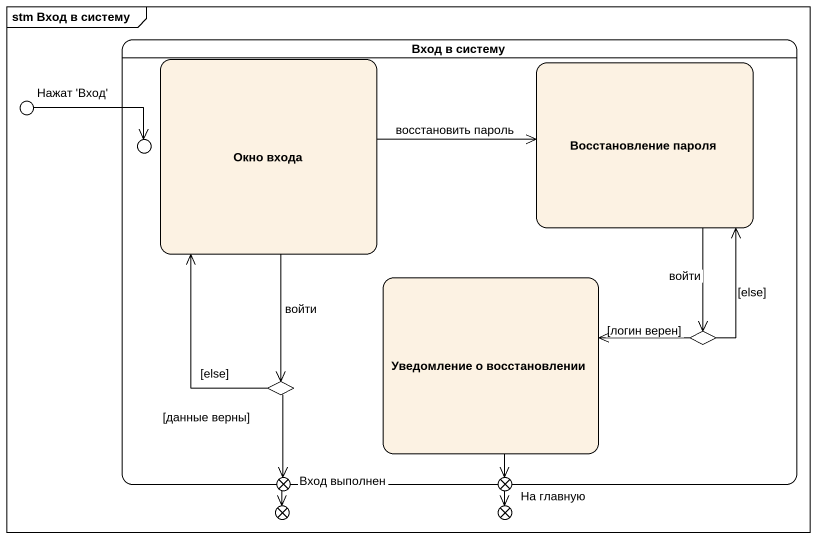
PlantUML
@startuml
mainframe stm Вход в систему
hide empty description
state "Вход в систему" as Вход_в_систему {
  state "Окно входа" as Окно_входа
  state "Восстановление пароля" as Восстановление_пароля
  state entry1 <<entryPoint>>
  state "Уведомление о восстановлении" as Уведомление_о_восстановлении
  state choice1 <<choice>>
  state choice2 <<choice>>
}
state "Нажат 'Вход'" as Нажат_Вход <<choice>>
state "Вход выполнен" as Вход_выполнен <<choice>>
state exit1 <<choice>>
state "На главную" as На_главную <<choice>>
state exit2 <<choice>>
Окно_входа -right-> Восстановление_пароля : восстановить пароль
Окно_входа --> choice2 : войти
Восстановление_пароля --> choice1 : войти
Нажат_Вход -right-> entry1
Уведомление_о_восстановлении --> exit2
choice1 -up-> Восстановление_пароля : [else]
choice1 -left-> Уведомление_о_восстановлении : [логин верен]
choice2 -up-> Окно_входа : [else]
choice2 --> exit1 : [данные верны]
exit1 --> Вход_выполнен
exit2 --> На_главную
@enduml
